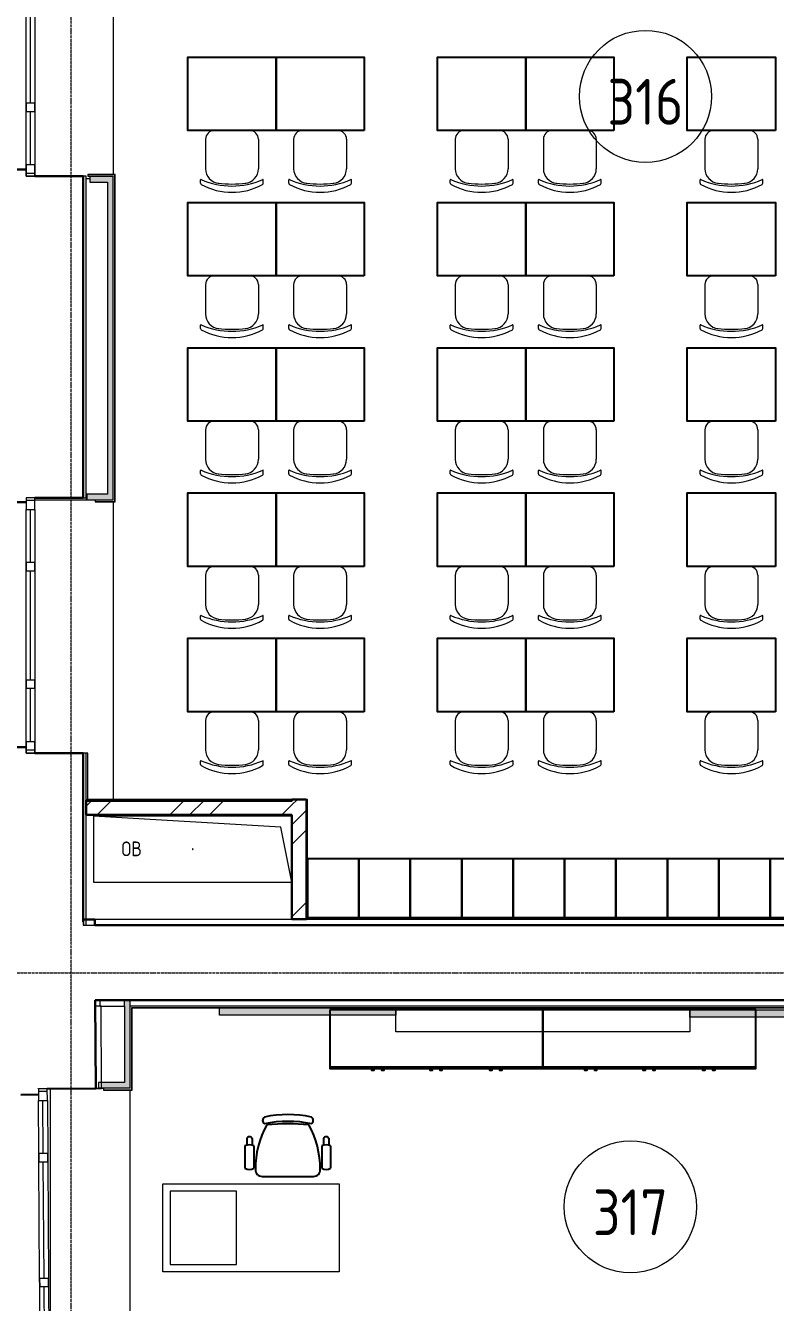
# Model space of a CAD drawing. Header units: millimetres. Extents: x -42533 to 645315, y 3457 to 82611.
# Drawn here: x 273736 to 278841, y 44476 to 53176 of the extents above; entities that cross this region are included whole.
import ezdxf

# ---------------------------------------------------------------- set-up
doc = ezdxf.new("R2010")
doc.units = ezdxf.units.MM
doc.linetypes.add('ADSK_Линия сетки', pattern=[25, 20, -2.5, 0, -2.5])
for name, color, linetype, lineweight in [('_ Окна', 7, 'Continuous', 9), ('Аннотация', 7, 'Continuous', 18), ('Обобщенные модели', 7, 'Continuous', 18), ('Окна', 7, 'Continuous', 9), ('Оси', 253, 'Continuous', 9), ('Перекрытие', 7, 'Continuous', 18), ('Стены внутренние', 7, 'Continuous', 18), ('Стены наружные', 7, 'Continuous', 18), ('Стены несущие', 7, 'Continuous', 30), ('Стены отделка', 7, 'Continuous', 30), ('Стены штриховка', 7, 'Continuous', 9), ('ТХ', 5, 'Continuous', 0), ('ШТРИХОВКА', 252, 'Continuous', 15)]:
    doc.layers.add(name, color=color, linetype=linetype, lineweight=lineweight)
doc.layers.add('Линии', color=7, linetype='Continuous', lineweight=9, true_color=0x00a600)
doc.layers.add('ЭОМ_Лотки рабочие', color=5, linetype='Continuous')
doc.styles.add('GOST Common', font='GOST_Common.ttf', dxfattribs={"width": 0.9, "height": 350})
doc.styles.add('GOST Common_4', font='GOST_Common.ttf', dxfattribs={"width": 0.9, "height": 200})
pattern_1 = [(45, (507.34, 158.9), (-381.661, 381.661), []), (45, (642.3, 158.9), (0, 763.322), []), (45, (372.4, 158.9), (0, 763.322), [])]

# ---------------------------------------------------------------- blocks, each defined once
blk = doc.blocks.new('Стул ученич штабелир №5-7')
at = {"color": 0, "linetype": 'ByBlock', "lineweight": -2}
for p, q in [((-120.1, 0), (120.1, 0)), ((-120.1, 0), (120.1, 0)), ((-179.9, -60), (-179.9, -260.3)), ((-179.9, -60), (-179.9, -260.3)), ((180.1, -60), (180.1, -260.3)), ((180.1, -60), (180.1, -260.3)), ((-213.4, -359), (-213.4, -337.3)), ((-213.4, -359), (-213.4, -337.3)), ((213.6, -359), (213.6, -337.3)), ((213.6, -359), (213.6, -337.3))]:
    blk.add_line(p, q, dxfattribs=at)
for centre, radius, start, end in [((-119.9, -60), 60, 90, 180), ((-119.9, -60), 60, 90, 180), ((120.1, -60), 60, 0, 90), ((120.1, -60), 60, 0, 90), ((-79.9, -260.3), 100, 180, 264.25844), ((-79.9, -260.3), 100, 180, 264.25844), ((80.1, -260.3), 100, 275.74156, 0), ((80.1, -260.3), 100, 275.74156, 0), ((-210.4, -337.3), 3, 63.89783, 180), ((-210.4, -337.3), 3, 63.89783, 180), ((0.1, 142.3), 520.8, 246.31951, 293.68049), ((0.1, 142.3), 520.8, 246.31951, 293.68049), ((210.6, -337.3), 3, 0, 116.10217), ((210.6, -337.3), 3, 0, 116.10217), ((-203.4, -359), 10, 180, 238.06825), ((-203.4, -359), 10, 180, 238.06825), ((0.1, 9), 430.5, 240.99166, 299.00834), ((0.1, 9), 430.5, 240.99166, 299.00834), ((0.1, 435.5), 800.4, 263.24698, 276.75302), ((0.1, 435.5), 800.4, 263.24698, 276.75302), ((203.6, -359), 10, 301.93175, 0), ((203.6, -359), 10, 301.93175, 0)]:
    blk.add_arc(centre, radius, start, end, dxfattribs=at)
blk = doc.blocks.new('ТХ 3 этаж')
at = {"lineweight": 0}
h = blk.add_hatch(color=8, dxfattribs=at)
h.dxf.hatch_style = 1
h.paths.add_polyline_path([(3228.6, 20048.5), (3228.6, 19998.5), (2028.6, 19998.5), (2028.6, 20048.5)])
h = blk.add_hatch(color=8, dxfattribs=at)
h.dxf.hatch_style = 1
h.paths.add_polyline_path([(6428.6, 20034.6), (6428.6, 19984.6), (5228.6, 19984.6), (5228.6, 20034.6)])
at = {"color": 8, "linetype": 'Continuous'}
for p, q in [((2778.6, 19646.6), (4228.6, 19646.6)), ((4228.6, 19646.6), (5678.6, 19646.6)), ((2213.3, 19158.2), (2213.3, 19112.6)), ((2250, 19158.2), (2250, 19112.5)), ((2735.7, 19158.2), (2735.7, 19112.4)), ((2772.4, 19158.2), (2772.4, 19112.6)), ((2201.2, 19106.8), (2201.2, 18955.6)), ((2261.5, 19106.8), (2261.5, 18955.6)), ((2724.2, 19106.8), (2724.2, 18955.6)), ((2784.4, 19106.8), (2784.4, 18955.6)), ((2317.8, 18899.4), (2667.9, 18899.4))]:
    blk.add_line(p, q, dxfattribs=at)
at = {"color": 8}
for points in [[(2412.5, 26025.7), (1812.5, 26025.7), (1812.5, 26525.7), (2412.5, 26525.7)], [(3012.5, 26025.7), (2412.5, 26025.7), (2412.5, 26525.7), (3012.5, 26525.7)], [(4112.5, 26025.7), (3512.5, 26025.7), (3512.5, 26525.7), (4112.5, 26525.7)], [(4712.5, 26025.7), (4112.5, 26025.7), (4112.5, 26525.7), (4712.5, 26525.7)], [(5812.5, 26025.7), (5212.5, 26025.7), (5212.5, 26525.7), (5812.5, 26525.7)], [(2412.5, 25035.7), (1812.5, 25035.7), (1812.5, 25535.7), (2412.5, 25535.7)], [(3012.5, 25035.7), (2412.5, 25035.7), (2412.5, 25535.7), (3012.5, 25535.7)], [(4112.5, 25035.7), (3512.5, 25035.7), (3512.5, 25535.7), (4112.5, 25535.7)], [(4712.5, 25035.7), (4112.5, 25035.7), (4112.5, 25535.7), (4712.5, 25535.7)], [(5812.5, 25035.7), (5212.5, 25035.7), (5212.5, 25535.7), (5812.5, 25535.7)], [(2412.5, 24045.7), (1812.5, 24045.7), (1812.5, 24545.7), (2412.5, 24545.7)], [(3012.5, 24045.7), (2412.5, 24045.7), (2412.5, 24545.7), (3012.5, 24545.7)], [(4112.5, 24045.7), (3512.5, 24045.7), (3512.5, 24545.7), (4112.5, 24545.7)], [(4712.5, 24045.7), (4112.5, 24045.7), (4112.5, 24545.7), (4712.5, 24545.7)], [(5812.5, 24045.7), (5212.5, 24045.7), (5212.5, 24545.7), (5812.5, 24545.7)], [(2412.5, 23055.7), (1812.5, 23055.7), (1812.5, 23555.7), (2412.5, 23555.7)], [(3012.5, 23055.7), (2412.5, 23055.7), (2412.5, 23555.7), (3012.5, 23555.7)], [(4112.5, 23055.7), (3512.5, 23055.7), (3512.5, 23555.7), (4112.5, 23555.7)], [(4712.5, 23055.7), (4112.5, 23055.7), (4112.5, 23555.7), (4712.5, 23555.7)], [(5812.5, 23055.7), (5212.5, 23055.7), (5212.5, 23555.7), (5812.5, 23555.7)], [(2412.5, 22065.7), (1812.5, 22065.7), (1812.5, 22565.7), (2412.5, 22565.7)], [(3012.5, 22065.7), (2412.5, 22065.7), (2412.5, 22565.7), (3012.5, 22565.7)], [(4112.5, 22065.7), (3512.5, 22065.7), (3512.5, 22565.7), (4112.5, 22565.7)], [(4712.5, 22065.7), (4112.5, 22065.7), (4112.5, 22565.7), (4712.5, 22565.7)], [(5812.5, 22065.7), (5212.5, 22065.7), (5212.5, 22565.7), (5812.5, 22565.7)]]:
    blk.add_lwpolyline(points, close=True, dxfattribs=at)
for points in [[(2976.5, 21062.5), (2626.5, 21062.5), (2626.5, 20662.5), (2976.5, 20662.5), (2976.5, 21062.5)], [(3326.5, 21062.5), (2976.5, 21062.5), (2976.5, 20662.5), (3326.5, 20662.5), (3326.5, 21062.5)], [(3676.5, 21062.5), (3326.5, 21062.5), (3326.5, 20662.5), (3676.5, 20662.5), (3676.5, 21062.5)], [(4026.5, 21062.5), (3676.5, 21062.5), (3676.5, 20662.5), (4026.5, 20662.5), (4026.5, 21062.5)], [(4376.5, 21062.5), (4026.5, 21062.5), (4026.5, 20662.5), (4376.5, 20662.5), (4376.5, 21062.5)], [(4726.5, 21062.5), (4376.5, 21062.5), (4376.5, 20662.5), (4726.5, 20662.5), (4726.5, 21062.5)], [(5076.5, 21062.5), (4726.5, 21062.5), (4726.5, 20662.5), (5076.5, 20662.5), (5076.5, 21062.5)], [(5426.5, 21062.5), (5076.5, 21062.5), (5076.5, 20662.5), (5426.5, 20662.5), (5426.5, 21062.5)], [(5776.5, 21062.5), (5426.5, 21062.5), (5426.5, 20662.5), (5776.5, 20662.5), (5776.5, 21062.5)], [(6126.5, 21062.5), (5776.5, 21062.5), (5776.5, 20662.5), (6126.5, 20662.5), (6126.5, 21062.5)]]:
    blk.add_lwpolyline(points, dxfattribs=at)
at = {"color": 8, "lineweight": 0}
for points in [[(3228.6, 20048.5), (3228.6, 19998.5), (2028.6, 19998.5), (2028.6, 20048.5), (3228.6, 20048.5)], [(6428.6, 20034.6), (6428.6, 19984.6), (5228.6, 19984.6), (5228.6, 20034.6), (6428.6, 20034.6)]]:
    blk.add_lwpolyline(points, dxfattribs=at)
at = {"color": 8, "linetype": 'Continuous'}
for points in [[(2778.6, 20034.6), (2778.6, 19634.6), (4228.6, 19634.6), (4228.6, 20034.6)], [(4228.6, 20034.6), (4228.6, 19634.6), (5678.6, 19634.6), (5678.6, 20034.6)], [(3079.9, 19634.6), (3062.6, 19634.6), (3062.6, 19624.4), (3079.9, 19624.4)], [(3147.6, 19634.6), (3130.2, 19634.6), (3130.2, 19624.4), (3147.6, 19624.4)], [(3476.8, 19634.6), (3459.4, 19634.6), (3459.4, 19624.4), (3476.8, 19624.4)], [(3544.5, 19634.6), (3527.1, 19634.6), (3527.1, 19624.4), (3544.5, 19624.4)], [(3883.8, 19634.6), (3866.5, 19634.6), (3866.5, 19624.4), (3883.8, 19624.4)], [(3951.5, 19634.6), (3934.1, 19634.6), (3934.1, 19624.4), (3951.5, 19624.4)], [(4529.9, 19634.6), (4512.6, 19634.6), (4512.6, 19624.4), (4529.9, 19624.4)], [(4597.6, 19634.6), (4580.2, 19634.6), (4580.2, 19624.4), (4597.6, 19624.4)], [(4926.8, 19634.6), (4909.4, 19634.6), (4909.4, 19624.4), (4926.8, 19624.4)], [(4994.5, 19634.6), (4977.1, 19634.6), (4977.1, 19624.4), (4994.5, 19624.4)], [(5333.8, 19634.6), (5316.5, 19634.6), (5316.5, 19624.4), (5333.8, 19624.4)], [(5401.5, 19634.6), (5384.1, 19634.6), (5384.1, 19624.4), (5401.5, 19624.4)]]:
    blk.add_lwpolyline(points, close=True, dxfattribs=at)
at = {"color": 8, "linetype": 'Continuous', "lineweight": 5}
blk.add_lwpolyline([(5228.6, 19884.6), (3228.6, 19884.6), (3228.6, 20034.6), (5228.6, 20034.6)], close=True, dxfattribs=at)
at = {"color": 8, "linetype": 'Continuous'}
for centre, radius, start, end in [((2493.6, 18573.7), 747.5, 77.60199, 102.39777), ((2896.2, 18947.9), 624.5, 150.90677, 180.12147), ((2348.9, 19280.5), 28.1, 124.29147, 235.70827), ((2493.6, 18527.2), 747.5, 77.60199, 102.39777), ((2493.5, 17495.4), 1761.9, 85.39382, 94.65462), ((2089.4, 18947.9), 624.5, 359.87797, 29.10589), ((2638.2, 19280.5), 28.1, 304.29007, 55.70964), ((2231.6, 19149.6), 20.2, 24.89545, 155.33537), ((2754.1, 19149.7), 20.2, 24.89545, 155.33537), ((2231.3, 19056.8), 58.4, 58.95098, 121.04877), ((2754.3, 19056.8), 58.4, 58.95101, 121.04877), ((2231.3, 19005.7), 58.4, 238.95097, 301.04877), ((2317.2, 18944.8), 45.4, 177.81347, 270.74787), ((2668.5, 18944.8), 45.4, 269.25187, 2.18664), ((2754.3, 19005.7), 58.4, 238.95097, 301.04877)]:
    blk.add_arc(centre, radius, start, end, dxfattribs=at)
at = {"layer": 'ТХ', "color": 8}
for points in [[(2842.8, 18249.4), (1642.8, 18249.4), (1642.8, 18849.4), (2842.8, 18849.4)], [(2142.8, 18799.4), (1692.8, 18799.4), (1692.8, 18299.4), (2142.8, 18299.4)]]:
    blk.add_lwpolyline(points, close=True, dxfattribs=at)
at = {"layer": 'ТХ', "color": 8, "lineweight": 0}
for p in [(2112.5, 26025.7), (2712.5, 26025.7), (3812.5, 26025.7), (4412.5, 26025.7), (5512.5, 26025.7), (2112.5, 25035.7), (2712.5, 25035.7), (3812.5, 25035.7), (4412.5, 25035.7), (5512.5, 25035.7), (2112.5, 24045.7), (2712.5, 24045.7), (3812.5, 24045.7), (4412.5, 24045.7), (5512.5, 24045.7), (2112.5, 23055.7), (2712.5, 23055.7), (3812.5, 23055.7), (4412.5, 23055.7), (5512.5, 23055.7), (2112.5, 22065.7), (2712.5, 22065.7), (3812.5, 22065.7), (4412.5, 22065.7), (5512.5, 22065.7)]:
    blk.add_blockref('Стул ученич штабелир №5-7', p, dxfattribs=at)
blk = doc.blocks.new('План 3 этажа')
at = {"layer": 'Стены внутренние'}
for points in [[(-5866.576, 25792.158), (-5746.07, 25792.158), (-5746.07, 25832.158), (-5866.576, 25832.158), (-5866.576, 25815.896)], [(-5706.07, 23665.696), (-5706.187, 25832.158), (-5746.07, 25832.158), (-5746.07, 23665.696), (-5731.734, 23665.696)], [(-5886.909, 23625.696), (-5706.07, 23625.901), (-5706.07, 23665.696), (-5886.909, 23665.696), (-5886.909, 23625.901)], [(-5590.44, 19658.336), (-5590.44, 20219.037), (-5630.44, 20219.037), (-5630.44, 19658.336), (-5612.815, 19658.336)], [(-5785.575, 19618.336), (-5590.44, 19618.336), (-5590.44, 19658.336), (-5785.82, 19658.336), (-5785.581, 19619.033), (-5785.581, 19618.336)]]:
    blk.add_hatch(color=8, dxfattribs=at).paths.add_polyline_path(points)
at = {"layer": 'Стены внутренние', "lineweight": 9}
h = blk.add_hatch(dxfattribs=at)
h.set_pattern_fill('FP_1', color=8, style=0, pattern_type=2)
h.set_pattern_definition(pattern_1)
h.paths.add_polyline_path([(-5840.445, 21481.103), (-4490.445, 21481.103), (-4490.445, 21575.103), (-5890.445, 21581.103), (-5890.445, 21481.103)])
h.paths.add_polyline_path([(-5878.445, 21581.052), (-5878.445, 21581.103), (-5890.299, 21581.103)])
h = blk.add_hatch(dxfattribs=at)
h.set_pattern_fill('FP_1', color=8, style=0, pattern_type=2)
h.set_pattern_definition(pattern_1)
h.paths.add_polyline_path([(-4490.445, 20771.103), (-4390.445, 20771.103), (-4390.445, 21575.103), (-4396.445, 21575.652), (-4396.445, 21587.103), (-4490.445, 21587.103), (-4490.445, 21187.037)])
at = {"layer": '_ Окна', "color": 8}
for p, q in [((-6270.445, 26332.158), (-6270.445, 27072.158)), ((-6270.445, 25912.158), (-6270.445, 26272.158)), ((-6240.445, 25852.158), (-6300.445, 25852.158)), ((-6240.445, 23622.161), (-6300.445, 23622.161)), ((-6270.445, 23202.161), (-6270.445, 23562.161)), ((-6270.445, 22402.161), (-6270.445, 23142.161)), ((-6270.445, 21982.161), (-6270.445, 22342.161)), ((-6240.445, 21922.161), (-6300.445, 21922.161)), ((-6155.446, 19595.78), (-6215.445, 19595.415)), ((-6182.888, 19175.605), (-6185.08, 19535.599)), ((-6177.711, 18325.621), (-6182.522, 19115.607)), ((-6175.153, 17905.629), (-6177.346, 18265.622))]:
    blk.add_line(p, q, dxfattribs=at)
at = {"layer": '_ Окна', "color": 8, "lineweight": 18}
for p, q in [((-6300.445, 26332.158), (-6240.445, 26332.158)), ((-6300.445, 26272.158), (-6300.445, 26332.158)), ((-6240.445, 26332.158), (-6240.445, 26272.158)), ((-6240.445, 26272.158), (-6300.445, 26272.158)), ((-6300.445, 25912.158), (-6240.445, 25912.158)), ((-6300.445, 25832.158), (-6300.445, 25912.158)), ((-6240.445, 25912.158), (-6240.445, 25832.158)), ((-6240.445, 25832.158), (-6300.445, 25832.158)), ((-6240.445, 23642.161), (-6300.445, 23642.161)), ((-6300.445, 23642.161), (-6300.445, 23562.161)), ((-6240.445, 23562.161), (-6240.445, 23642.161)), ((-6300.445, 23562.161), (-6240.445, 23562.161)), ((-6300.445, 23202.161), (-6240.445, 23202.161)), ((-6300.445, 23142.161), (-6300.445, 23202.161)), ((-6240.445, 23142.161), (-6300.445, 23142.161)), ((-6240.445, 23202.161), (-6240.445, 23142.161)), ((-6300.445, 22402.161), (-6240.445, 22402.161)), ((-6300.445, 22342.161), (-6300.445, 22402.161)), ((-6240.445, 22402.161), (-6240.445, 22342.161)), ((-6240.445, 22342.161), (-6300.445, 22342.161)), ((-6300.445, 21982.161), (-6240.445, 21982.161)), ((-6300.445, 21902.161), (-6300.445, 21982.161)), ((-6240.445, 21982.161), (-6240.445, 21902.161)), ((-6240.445, 21902.161), (-6300.445, 21902.161)), ((-6155.568, 19615.78), (-6215.567, 19615.415)), ((-6215.567, 19615.415), (-6215.08, 19535.416)), ((-6155.081, 19535.782), (-6155.568, 19615.78)), ((-6215.08, 19535.416), (-6155.081, 19535.782)), ((-6212.887, 19175.423), (-6152.888, 19175.788)), ((-6212.522, 19115.424), (-6212.887, 19175.423)), ((-6152.888, 19175.788), (-6152.523, 19115.789)), ((-6152.523, 19115.789), (-6212.522, 19115.424)), ((-6207.711, 18325.439), (-6147.712, 18325.804)), ((-6207.345, 18265.44), (-6207.711, 18325.439)), ((-6147.712, 18325.804), (-6147.346, 18265.805)), ((-6147.346, 18265.805), (-6207.345, 18265.44))]:
    blk.add_line(p, q, dxfattribs=at)
at = {"layer": 'Линии', "color": 8}
for centre in [(-2083.305, 26376.354), (-2185.815, 18810.554)]:
    blk.add_circle(centre, 450, dxfattribs=at)
at = {"layer": 'Обобщенные модели', "color": 8}
for p, q in [((-5840.445, 21472.23), (-5840.445, 21022.23)), ((-4490.445, 21472.23), (-5840.445, 21472.23)), ((-4565.445, 21397.23), (-5840.445, 21472.23)), ((-5840.445, 21472.23), (-5840.445, 21022.23)), ((-4490.445, 21472.23), (-5840.445, 21472.23)), ((-4490.445, 21022.23), (-4565.445, 21397.23)), ((-5840.445, 21022.23), (-4490.445, 21022.23)), ((-5840.445, 21022.23), (-4490.445, 21022.23))]:
    blk.add_line(p, q, dxfattribs=at)
for start, end in [(0, 180), (60, 180), (180, 0), (180, 285), (15, 30)]:
    blk.add_arc((-5165.445, 21247.23), 2.5, start, end, dxfattribs=at)
at = {"layer": 'Окна', "color": 8}
for p, q in [((-6300.445, 26332.158), (-6300.445, 27072.158)), ((-6240.445, 27072.158), (-6240.445, 26332.158)), ((-6300.445, 26332.158), (-6300.445, 26272.158)), ((-6240.445, 26272.158), (-6240.445, 26332.158)), ((-6300.445, 25912.158), (-6300.445, 26272.158)), ((-6240.445, 26272.158), (-6240.445, 25912.158)), ((-6300.445, 25912.158), (-6300.445, 25832.158)), ((-6240.445, 25832.158), (-6240.445, 25912.158)), ((-6300.445, 25832.158), (-6240.445, 25832.158)), ((-6300.445, 23642.161), (-6300.445, 23562.161)), ((-6240.445, 23642.161), (-6300.445, 23642.161)), ((-6240.445, 23562.161), (-6240.445, 23642.161)), ((-6300.445, 23202.161), (-6300.445, 23562.161)), ((-6240.445, 23562.161), (-6240.445, 23202.161)), ((-6300.445, 23202.161), (-6300.445, 23142.161)), ((-6300.445, 22402.161), (-6300.445, 23142.161)), ((-6240.445, 23142.161), (-6240.445, 23202.161)), ((-6240.445, 23142.161), (-6240.445, 22402.161)), ((-6300.445, 22402.161), (-6300.445, 22342.161)), ((-6240.445, 22342.161), (-6240.445, 22402.161)), ((-6300.445, 21982.161), (-6300.445, 22342.161)), ((-6240.445, 22342.161), (-6240.445, 21982.161)), ((-6300.445, 21982.161), (-6300.445, 21902.161)), ((-6240.445, 21902.161), (-6240.445, 21982.161)), ((-6300.445, 21902.161), (-6240.445, 21902.161)), ((-6155.568, 19615.78), (-6215.567, 19615.415)), ((-6215.567, 19615.415), (-6215.08, 19535.416)), ((-6155.081, 19535.782), (-6155.568, 19615.78)), ((-6212.887, 19175.423), (-6215.08, 19535.416)), ((-6155.081, 19535.782), (-6152.888, 19175.788)), ((-6212.887, 19175.423), (-6212.522, 19115.424)), ((-6152.523, 19115.789), (-6152.888, 19175.788)), ((-6207.711, 18325.439), (-6212.522, 19115.424)), ((-6152.523, 19115.789), (-6147.712, 18325.804)), ((-6207.711, 18325.439), (-6207.345, 18265.44)), ((-6147.346, 18265.805), (-6147.712, 18325.804)), ((-6205.153, 17905.446), (-6207.345, 18265.44)), ((-6147.346, 18265.805), (-6145.154, 17905.812))]:
    blk.add_line(p, q, dxfattribs=at)
at = {"layer": 'Оси', "color": 8, "linetype": 'ADSK_Линия сетки'}
for p, q in [((-5993.092, -3523.688), (-5993.092, 44268.966)), ((-10051.774, 20403.902), (56512.196, 20403.902))]:
    blk.add_line(p, q, dxfattribs=at)
at = {"layer": 'Перекрытие', "color": 8}
for p, q in [((-5704.234, 25844.158), (-5704.234, 28844.209)), ((-5890.594, 25815.896), (-5866.576, 25815.896)), ((-5886.909, 23625.901), (-6240.445, 23625.901)), ((-5704.234, 21587.103), (-5704.234, 23613.696)), ((-6135.575, 19616.107), (-6135.575, 17833.037)), ((-5773.575, 19618.033), (-5825.576, 19618.033)), ((-5590.44, 15939.615), (-5590.44, 19606.336))]:
    blk.add_line(p, q, dxfattribs=at)
at = {"layer": 'Стены внутренние', "color": 8}
blk.add_line((-5890.445, 23642.161), (-5890.445, 23625.901), dxfattribs=at)
at = {"layer": 'Стены наружные', "color": 8}
blk.add_line((-5773.575, 19618.107), (-5785.575, 19618.033), dxfattribs=at)
at = {"layer": 'Стены несущие', "color": 8}
for p, q in [((-6300.445, 25877.158), (-6420.445, 25877.158)), ((-5910.445, 25832.158), (-6240.445, 25832.158)), ((-5910.445, 23642.161), (-5910.445, 25832.158)), ((-6420.445, 23612.161), (-6300.445, 23612.161)), ((-6240.445, 23642.161), (-5910.445, 23642.161)), ((-6300.445, 21942.161), (-6420.445, 21942.161)), ((-5910.445, 21902.161), (-6240.445, 21902.161)), ((-5910.445, 20752.436), (-5910.445, 21902.161)), ((-4490.445, 21581.103), (-5890.445, 21581.103)), ((-5890.445, 21581.103), (-5890.445, 21481.103)), ((-4490.445, 21575.103), (-4490.445, 21587.103)), ((-4396.445, 21587.103), (-4490.445, 21587.103)), ((-4390.445, 21575.103), (-4396.445, 21575.103)), ((-4390.445, 20771.103), (-4390.445, 21575.103)), ((-5890.445, 21481.103), (-4490.445, 21481.103)), ((-4490.445, 21481.103), (-4490.445, 20771.103)), ((-5832.588, 20769.351), (-5910.445, 20768.877)), ((-5832.342, 20729.037), (-5832.588, 20769.351)), ((247.343, 20729.037), (-5832.342, 20729.037)), ((-4490.445, 20771.103), (-4390.445, 20771.103)), ((-5829.236, 20219.037), (247.343, 20219.037)), ((-5829.236, 20219.037), (-5825.574, 19617.79)), ((-6335.321, 19574.685), (-6215.323, 19575.415)), ((-6215.573, 19616.415), (-6215.567, 19615.415)), ((-6155.568, 19615.78), (-5825.574, 19617.79))]:
    blk.add_line(p, q, dxfattribs=at)
at = {"layer": 'Стены отделка', "color": 8, "lineweight": 9}
for p, q in [((-5696.07, 25844.158), (-5878.445, 25844.158)), ((-5878.445, 25844.158), (-5878.445, 25832.158)), ((-5694.07, 23615.696), (-5694.07, 25842.158)), ((-5890.445, 25832.158), (-5910.445, 25832.158)), ((-5890.445, 23642.161), (-5890.445, 25832.158)), ((-5878.445, 25832.158), (-5706.07, 25832.158)), ((-5866.576, 25832.158), (-5866.576, 25792.158)), ((-5866.576, 25792.158), (-5746.07, 25792.158)), ((-5746.07, 25792.158), (-5746.07, 23665.696)), ((-5706.07, 23625.696), (-5706.07, 25832.158)), ((-5746.07, 23665.696), (-5886.909, 23665.696)), ((-5886.909, 23665.696), (-5886.909, 23625.696)), ((-5910.445, 23642.161), (-5890.445, 23642.161)), ((-5706.07, 23625.696), (-5886.909, 23625.696)), ((-5830.445, 23625.696), (-5830.445, 23613.696)), ((-5830.445, 23613.696), (-5696.07, 23613.696)), ((-5878.445, 21902.161), (-5910.445, 21902.161)), ((-5878.445, 21587.103), (-5878.445, 21902.161)), ((-4490.445, 21587.103), (-5878.445, 21587.103)), ((-4386.445, 21587.103), (-4396.445, 21587.103)), ((-4384.445, 20781.037), (-4384.445, 21585.103)), ((-5890.445, 20728.837), (-5890.445, 21575.103)), ((-5890.445, 21575.103), (-4490.445, 21575.103)), ((-4396.445, 21575.103), (-4396.445, 20769.037)), ((-5910.445, 20752.436), (-5910.445, 20728.837)), ((-5910.445, 20728.837), (-5890.445, 20728.837)), ((167.343, 20769.037), (-5908.883, 20769.037)), ((-5908.883, 20769.037), (-5908.883, 20729.037)), ((-5908.883, 20729.037), (-5832.342, 20729.037)), ((-815.657, 20781.037), (-4384.445, 20781.037)), ((-5798.136, 20219.037), (-5798.136, 20179.037)), ((-5788.986, 20178.146), (-5828.986, 20177.902)), ((-5798.136, 20179.037), (-5630.44, 20179.037)), ((-5785.577, 19618.336), (-5788.986, 20178.146)), ((-5630.44, 20179.037), (-5630.44, 19658.336)), ((207.343, 20179.037), (-5590.44, 20179.037)), ((-5590.44, 19618.336), (-5590.44, 20179.037)), ((-5578.44, 20167.037), (-184.657, 20167.037)), ((-5578.44, 19608.336), (-5578.44, 20167.037)), ((-5825.574, 19617.79), (-5785.575, 19618.033)), ((-5630.44, 19658.336), (-5805.875, 19658.336)), ((-5805.875, 19658.336), (-5805.875, 19618.336)), ((-5590.44, 19618.336), (-5805.875, 19618.336)), ((-5773.575, 19618.107), (-5773.504, 19606.336)), ((-5773.504, 19606.336), (-5580.44, 19606.336))]:
    blk.add_line(p, q, dxfattribs=at)
at = {"layer": 'Стены штриховка', "color": 8}
for p, q in [((-5694.07, 25842.158), (-5878.445, 25842.158)), ((-5696.07, 23613.696), (-5696.07, 25844.158)), ((-5694.07, 25844.158), (-5696.07, 25844.158)), ((-5694.07, 25842.158), (-5694.07, 25844.158)), ((-5830.445, 23615.696), (-5694.07, 23615.696)), ((-5696.07, 23613.696), (-5694.07, 23613.696)), ((-5694.07, 23613.696), (-5694.07, 23615.696)), ((-5890.445, 21581.103), (-5890.445, 21902.161)), ((-5880.445, 21585.103), (-5880.445, 21902.161)), ((-4490.445, 21585.103), (-5880.445, 21585.103)), ((-4396.445, 21585.103), (-4384.445, 21585.103)), ((-4386.445, 20779.037), (-4386.445, 21587.103)), ((-4384.445, 21587.103), (-4386.445, 21587.103)), ((-4384.445, 21585.103), (-4384.445, 21587.103)), ((-200.657, 20779.037), (-4386.445, 20779.037)), ((-5630.44, 20179.037), (-5630.44, 20219.037)), ((-5590.44, 20179.037), (-5590.44, 20219.037)), ((-5580.44, 20169.037), (-182.657, 20169.037)), ((-5580.44, 19606.336), (-5580.44, 20169.037)), ((-5785.575, 19618.033), (-5785.577, 19618.336)), ((-5773.516, 19608.336), (-5578.44, 19608.336)), ((-5580.44, 19606.336), (-5578.44, 19606.336)), ((-5578.44, 19606.336), (-5578.44, 19608.336))]:
    blk.add_line(p, q, dxfattribs=at)
at = {"layer": 'ЭОМ_Лотки рабочие'}
blk.add_blockref('ТХ 3 этаж', (-7010.895, 118.542), dxfattribs=at)
at = {"layer": 'Аннотация', "color": 8, "lineweight": 9, "line_spacing_factor": 1.022766}
for s, insert, char_height, width, attachment_point, style in [('316', (-2083.305, 26339.405), 312.5, 520.21112, 5, 'GOST Common'), ('\\pxqr,t3.6,7.2,10.8,14.4,18,21.6,25.2,28.8,32.4,36,39.6,43.2,46.8,50.4,54,57.6,61.2,64.8,68.4,72,75.6,79.2,82.8,86.4,90,93.6,97.2,100.8,104.4,108,111.6,115.2;{ОВ}', (-5512.091, 21299.768), 100, 149.985, 3, 'GOST Common_4'), ('317', (-2185.815, 18773.606), 312.5, 520.21112, 5, 'GOST Common')]:
    blk.add_mtext(s, dxfattribs=dict(at, insert=insert, char_height=char_height, width=width, attachment_point=attachment_point, style=style))

msp = doc.modelspace()

# ---------------------------------------------------------------- block references
at = {"layer": 'ШТРИХОВКА'}
msp.add_blockref('План 3 этажа', (280039.2, 26316.4), dxfattribs=at)

doc.saveas('drawing.dxf')
